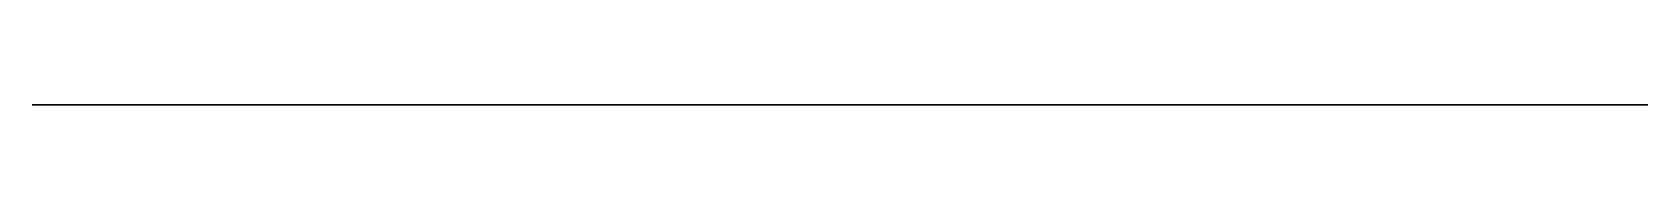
# Model space of a CAD drawing. Header units: millimetres. Extents: x 19.2 to 83.1, y 0 to 0.
import ezdxf

# ---------------------------------------------------------------- set-up
doc = ezdxf.new("R2010")
doc.units = ezdxf.units.MM
doc.layers.get('0').update_dxf_attribs({"color": 173, "true_color": 0x5858e1})

msp = doc.modelspace()

# ---------------------------------------------------------------- linework, layer by layer
at = {"color": 73, "true_color": 0x8fe157, "extrusion": (0, -1, -1.19209e-07)}
msp.add_lwpolyline([(19.212, -139.478), (19.212, -158.621), (83.111, -158.621), (83.111, -149.759), (83.109, -149.586), (83.1, -149.413), (83.083, -149.242), (83.057, -149.073), (83.04, -148.99), (83.02, -148.908), (82.998, -148.827), (82.972, -148.748), (82.943, -148.67), (82.91, -148.593), (82.873, -148.518), (82.833, -148.444), (82.771, -148.345), (82.706, -148.247), (82.638, -148.153), (82.566, -148.061), (82.49, -147.972), (82.411, -147.886), (82.329, -147.803), (82.244, -147.724), (82.156, -147.647), (82.064, -147.574), (81.97, -147.504), (81.873, -147.438), (81.773, -147.376), (81.67, -147.317), (81.565, -147.262), (81.458, -147.212), (81.308, -147.149), (81.156, -147.095), (81.002, -147.049), (80.846, -147.011), (80.689, -146.982), (80.531, -146.961), (80.372, -146.949), (80.213, -146.945), (80.054, -146.949), (79.895, -146.961), (79.737, -146.982), (79.58, -147.011), (79.424, -147.049), (79.27, -147.095), (79.118, -147.149), (78.968, -147.212), (78.86, -147.262), (78.755, -147.317), (78.653, -147.376), (78.553, -147.438), (78.456, -147.504), (78.361, -147.574), (78.27, -147.647), (78.182, -147.724), (78.096, -147.803), (78.014, -147.886), (77.935, -147.972), (77.86, -148.061), (77.788, -148.153), (77.719, -148.247), (77.654, -148.345), (77.593, -148.444), (77.553, -148.518), (77.516, -148.593), (77.483, -148.67), (77.454, -148.748), (77.428, -148.827), (77.405, -148.908), (77.386, -148.99), (77.369, -149.073), (77.343, -149.242), (77.326, -149.413), (77.317, -149.586), (77.314, -149.759), (77.314, -151.077), (76.032, -151.077), (76.034, -150.908), (76.028, -150.74), (76.016, -150.573), (75.997, -150.407), (75.971, -150.242), (75.938, -150.078), (75.899, -149.916), (75.853, -149.756), (75.8, -149.598), (75.742, -149.441), (75.676, -149.288), (75.605, -149.137), (75.527, -148.989), (75.443, -148.843), (75.353, -148.701), (75.257, -148.563), (75.155, -148.428), (75.048, -148.298), (74.935, -148.173), (74.818, -148.053), (74.695, -147.938), (74.568, -147.828), (74.437, -147.723), (74.302, -147.624), (74.163, -147.53), (74.02, -147.442), (73.873, -147.36), (73.723, -147.283), (73.57, -147.213), (73.415, -147.149), (73.256, -147.092), (73.095, -147.041), (72.943, -146.999), (72.79, -146.965), (72.636, -146.937), (72.48, -146.916), (72.323, -146.9), (72.165, -146.89), (71.845, -146.886), (71.522, -146.9), (71.195, -146.931), (70.533, -147.033), (67.84, -147.619), (63.164, -148.327), (58.423, -148.824), (57.945, -148.855), (57.469, -148.866), (56.999, -148.851), (56.768, -148.832), (56.541, -148.803), (56.318, -148.765), (56.1, -148.716), (55.888, -148.655), (55.683, -148.583), (55.583, -148.541), (55.484, -148.497), (55.388, -148.448), (55.294, -148.397), (55.202, -148.341), (55.112, -148.282), (55.024, -148.219), (54.939, -148.152), (54.777, -148.012), (54.623, -147.865), (54.477, -147.709), (54.337, -147.547), (54.206, -147.378), (54.083, -147.204), (53.968, -147.024), (53.862, -146.838), (53.765, -146.649), (53.677, -146.456), (53.598, -146.258), (53.529, -146.058), (53.469, -145.854), (53.419, -145.648), (53.379, -145.439), (53.348, -145.228), (52.335, -145.228), (52.331, -145.049), (52.316, -144.872), (52.289, -144.697), (52.252, -144.525), (52.204, -144.356), (52.145, -144.192), (52.076, -144.031), (51.997, -143.876), (51.908, -143.726), (51.81, -143.581), (51.703, -143.443), (51.587, -143.312), (51.462, -143.187), (51.329, -143.071), (51.188, -142.963), (51.039, -142.863), (50.884, -142.773), (50.724, -142.695), (50.561, -142.627), (50.394, -142.57), (50.225, -142.524), (50.054, -142.489), (49.881, -142.464), (49.707, -142.451), (49.533, -142.449), (49.358, -142.459), (49.185, -142.479), (49.012, -142.51), (48.841, -142.552), (48.673, -142.606), (48.507, -142.671), (48.344, -142.747), (48.187, -142.833), (48.037, -142.929), (47.895, -143.033), (47.76, -143.146), (47.633, -143.267), (47.514, -143.396), (47.404, -143.531), (47.303, -143.673), (47.211, -143.821), (47.128, -143.975), (47.055, -144.134), (46.993, -144.298), (46.941, -144.466), (46.899, -144.638), (46.869, -144.813), (46.85, -144.992), (45.492, -144.992), (45.454, -144.776), (45.401, -144.563), (45.336, -144.355), (45.258, -144.15), (45.167, -143.951), (45.064, -143.757), (44.949, -143.571), (44.823, -143.392), (44.69, -143.227), (44.547, -143.072), (44.394, -142.928), (44.233, -142.794), (44.063, -142.671), (43.885, -142.558), (43.701, -142.456), (43.509, -142.363), (43.313, -142.281), (43.11, -142.209), (42.904, -142.147), (42.693, -142.095), (42.479, -142.053), (42.262, -142.022), (42.043, -142), (41.823, -141.988), (40.059, -142.01), (36.544, -142.01), (36.077, -142.004), (35.611, -141.979), (35.153, -141.932), (34.928, -141.897), (34.707, -141.854), (34.491, -141.803), (34.279, -141.742), (34.074, -141.67), (33.875, -141.587), (33.683, -141.492), (33.591, -141.44), (33.5, -141.385), (33.411, -141.327), (33.324, -141.264), (33.24, -141.199), (33.158, -141.13), (32.991, -140.973), (32.832, -140.807), (32.682, -140.633), (32.543, -140.451), (32.413, -140.261), (32.293, -140.065), (32.185, -139.862), (32.088, -139.654), (32.002, -139.442), (31.928, -139.225), (31.866, -139.006), (31.816, -138.783), (31.779, -138.558), (31.753, -138.331), (31.74, -138.103), (31.739, -137.874), (20.946, -137.874), (20.835, -137.876), (20.725, -137.884), (20.616, -137.896), (20.509, -137.914), (20.403, -137.939), (20.298, -137.971), (20.247, -137.989), (20.196, -138.01), (20.146, -138.032), (20.097, -138.057), (20.001, -138.111), (19.909, -138.171), (19.821, -138.237), (19.739, -138.309), (19.661, -138.386), (19.588, -138.468), (19.521, -138.555), (19.46, -138.646), (19.405, -138.742), (19.356, -138.84), (19.315, -138.942), (19.28, -139.046), (19.252, -139.152), (19.232, -139.259), (19.218, -139.368)], close=True, dxfattribs=at)

doc.saveas('drawing.dxf')
